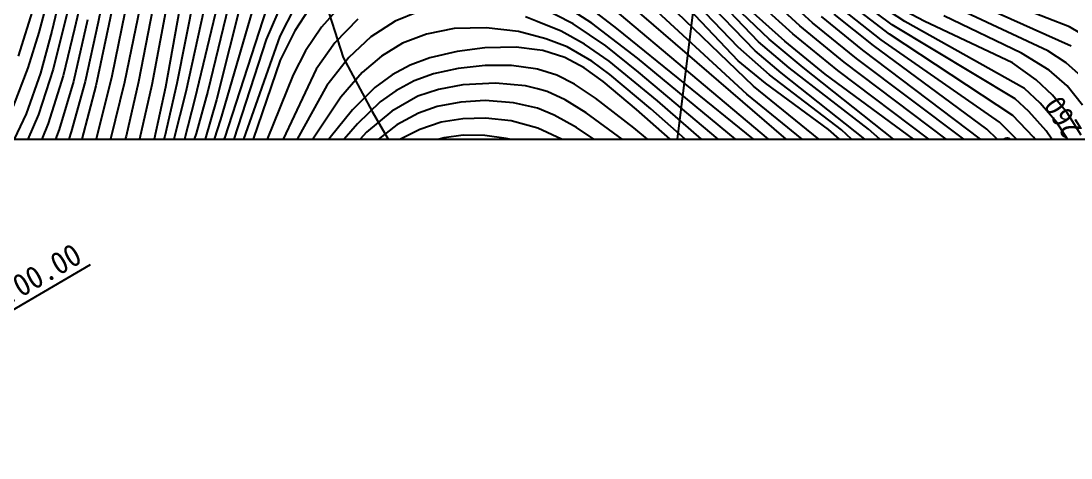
# Model space of a CAD drawing. Header units: millimetres. Extents: x 8678 to 9474, y 1103 to 1809.
# Drawn here: x 8787.4 to 8904.4, y 1363.4 to 1412.1 of the extents above; entities that cross this region are included whole.
import ezdxf
from ezdxf.enums import TextEntityAlignment as Align
from ezdxf.xclip import XClip

# ---------------------------------------------------------------- set-up
doc = ezdxf.new("R2010")
doc.units = ezdxf.units.MM
doc.header["$LTSCALE"] = 10
doc.header["$MEASUREMENT"] = 0
doc.header["$XCLIPFRAME"] = 2
doc.layers.add('TX-PAPR', color=2, linetype='Continuous', plot=False)
for name, color, linetype in [('TZ-BASE', 253, 'Continuous'), ('TZ-LEAL', 1, 'Continuous'), ('TZ-LEAT', 3, 'Continuous')]:
    doc.layers.add(name, color=color, linetype=linetype)
doc.styles.add('HANA', font='GulimChe.ttf')
doc.styles.get("Standard").update_dxf_attribs({"font": 'GulimChe.ttf'})

# ---------------------------------------------------------------- blocks, each defined once
blk = doc.blocks.new('JD-CGHF56FJ')
at = {"layer": 'TZ-BASE'}
for p, q in [((82.98, -179.74), (126.91, 175.61)), ((35.81, -31.99, 262), (28.72, -62.7, 262)), ((32.04, -38.44, 260), (26.2, -62.95, 260)), ((36.18, -38.65, 264), (31.36, -61.96, 264)), ((38.54, -40.16, 266), (32.87, -67.98, 266)), ((39.98, -41.15, 267), (34.28, -68.65, 267)), ((104.98, -64.14, 272), (88.99, -47.46, 272)), ((39.67, -49.19, 268), (35.85, -68.61, 268)), ((104.58, -65.14, 273), (89.96, -49.98, 273)), ((102.69, -64.74, 274), (90.18, -51.68, 274)), ((40.34, -53.06, 269), (37.33, -68.92, 269)), ((41.72, -53.24, 270), (38.85, -69.19, 270)), ((43.18, -53.43, 271), (40.12, -68.78, 271)), ((44.8, -52.99, 272), (41.13, -69.72, 272)), ((46.2, -53.43, 273), (42.15, -70.5, 273)), ((102.7, -66.26, 275), (91.11, -54.02, 275)), ((26.66, -55.82, 259), (24.74, -63.09, 259)), ((104.39, -69.08, 276), (89.9, -55.09, 276)), ((46.84, -56.2, 274), (43.58, -69.62, 274)), ((47.93, -57.16, 275), (44.56, -70.59, 275)), ((103.67, -69.98, 277), (89.79, -57.18, 277)), ((49.34, -57.91, 276), (45, -72.79, 276)), ((112.57, -78.91, 278), (88.01, -57.71, 278)), ((109.56, -62.35, 268), (104.79, -57.94, 268)), ((111, -62.04, 267), (106.78, -58.16, 267)), ((33.25, -58.85, 265), (31.09, -69.05, 265)), ((50.67, -58.71, 277), (45.43, -74.88, 277)), ((51.98, -59.49, 278), (50.1, -63.88, 278)), ((56.44, -58.96, 311.22), (58.67, -65.87, 311.22)), ((86.39, -62.05, 281), (81.16, -58.68, 281)), ((89.17, -62.66, 280), (84.44, -59, 280)), ((106.15, -63.85, 271), (101.49, -59.38, 271)), ((107.89, -64.07, 270), (102.21, -58.95, 270)), ((108.78, -63.24, 269), (104.2, -59.07, 269)), ((139.62, -62.48, 256), (132.15, -59.59, 256)), ((24.19, -60.16, 258), (22.43, -65.74, 258)), ((28.01, -60.45, 261), (26.35, -67.19, 261)), ((53.28, -60.24, 279), (51.61, -63.5, 279)), ((54.89, -60.48, 280), (53.28, -62.92, 280)), ((58.47, -60, 281), (56.27, -62.49, 281)), ((67.02, -60.78, 283), (64.47, -61.82, 283)), ((84.3, -62.14, 282), (80.29, -60.09, 282)), ((111.17, -79.29, 279), (88.75, -60.41, 279)), ((118.65, -63.9, 264), (114.41, -60.58, 264)), ((119.57, -63.28, 263), (115.4, -60.11, 263)), ((119.85, -62.25, 262), (116.52, -59.76, 262)), ((121.26, -61.87, 261), (118.59, -60.14, 261)), ((123.44, -61.84, 260), (120.74, -60.43, 260)), ((139.8, -64.62, 257), (130.28, -60.34, 257)), ((30.19, -61.7, 263), (28.6, -68.56, 263)), ((31.36, -61.96, 264), (29.9, -68.55, 264)), ((60.29, -61.63, 282), (57.75, -64.25, 282)), ((64.47, -61.82, 283), (61.76, -63.59, 283)), ((80.3, -61.88, 283), (78.98, -61.36, 283)), ((82.97, -62.95, 283), (80.3, -61.88, 283)), ((116.6, -65.06, 266), (111.98, -61.33, 266)), ((117.77, -64.53, 265), (113.41, -61.05, 265)), ((134.6, -69.34, 261), (121.26, -61.87, 261)), ((133.26, -66.49, 260), (123.44, -61.84, 260)), ((134.27, -65.39, 259), (125.61, -61.26, 259)), ((137.21, -65.14, 258), (128.15, -60.91, 258)), ((24.74, -63.09, 259), (23.54, -67.04, 259)), ((26.2, -62.95, 260), (24.92, -67.63, 260)), ((28.72, -62.7, 262), (27.46, -67.91, 262)), ((53.28, -62.92, 280), (51.63, -66.19, 280)), ((56.27, -62.49, 281), (54.49, -65.14, 281)), ((71.04, -62.64, 284), (67.96, -63.28, 284)), ((74.6, -62.59, 284), (71.04, -62.64, 284)), ((78.23, -62.99, 284), (74.6, -62.59, 284)), ((80.31, -63.55, 284), (78.23, -62.99, 284)), ((85.56, -64.39, 283), (82.97, -62.95, 283)), ((87.93, -64.58, 282), (84.3, -62.14, 282)), ((91.47, -65.96, 281), (86.39, -62.05, 281)), ((105.97, -76.27, 280), (89.17, -62.66, 280)), ((114.52, -66.41, 268), (109.56, -62.35, 268)), ((115.89, -65.98, 267), (111, -62.04, 267)), ((133.58, -70.5, 262), (119.85, -62.25, 262)), ((141.83, -63.76, 256), (139.62, -62.48, 256)), ((50.1, -63.88, 278), (46.4, -75.21, 278)), ((51.61, -63.5, 279), (46.91, -76.9, 279)), ((57.75, -64.25, 282), (55.65, -67.2, 282)), ((61.76, -63.59, 283), (59.3, -65.88, 283)), ((65.29, -64.3, 284), (62.94, -65.73, 284)), ((67.96, -63.28, 284), (65.29, -64.3, 284)), ((81.26, -63.8, 284), (80.31, -63.55, 284)), ((83.62, -64.69, 284), (81.26, -63.8, 284)), ((108.39, -67.02, 272), (104.98, -64.14, 272)), ((109.94, -67, 271), (106.15, -63.85, 271)), ((112.38, -67.74, 270), (107.89, -64.07, 270)), ((113.81, -67.33, 269), (108.78, -63.24, 269)), ((131.84, -73.09, 264), (118.65, -63.9, 264)), ((133.33, -72.35, 263), (119.57, -63.28, 263)), ((54.49, -65.14, 281), (53.09, -67.81, 281)), ((71.37, -65.2, 285), (68.33, -65.93, 285)), ((74.47, -64.79, 285), (71.37, -65.2, 285)), ((77.95, -64.73, 285), (74.47, -64.79, 285)), ((80.31, -65.02, 285), (77.95, -64.73, 285)), ((80.91, -65.1, 285), (80.31, -65.02, 285)), ((83.36, -65.87, 285), (80.91, -65.1, 285)), ((86.4, -66.28, 284), (83.62, -64.69, 284)), ((88.32, -66.3, 283), (85.56, -64.39, 283)), ((91.59, -67.51, 282), (87.93, -64.58, 282)), ((106.2, -67.82, 274), (102.69, -64.74, 274)), ((107.5, -67.58, 273), (104.58, -65.14, 273)), ((130.2, -75.38, 266), (116.6, -65.06, 266)), ((130.43, -73.87, 265), (117.77, -64.53, 265)), ((137.37, -67.31, 259), (134.27, -65.39, 259)), ((139.24, -66.48, 258), (137.21, -65.14, 258)), ((51.63, -66.19, 280), (47.35, -78.78, 280)), ((59.3, -65.88, 283), (56.86, -69.02, 283)), ((58.67, -65.87, 311.22), (61.91, -71.89, 311.22)), ((62.94, -65.73, 284), (60.77, -67.57, 284)), ((68.33, -65.93, 285), (66.12, -66.73, 285)), ((85.53, -67.04, 285), (83.36, -65.87, 285)), ((88.39, -67.79, 284), (86.4, -66.28, 284)), ((93.7, -70.73, 283), (88.32, -66.3, 283)), ((104.52, -76.74, 281), (91.47, -65.96, 281)), ((105.76, -68.76, 275), (102.7, -66.26, 275)), ((127.48, -76.22, 268), (114.52, -66.41, 268)), ((128.29, -75.32, 267), (115.89, -65.98, 267)), ((135.93, -68.38, 260), (133.26, -66.49, 260)), ((141.29, -68.31, 258), (139.24, -66.48, 258)), ((23.54, -67.04, 259), (21.89, -71.29, 259)), ((24.92, -67.63, 260), (23.33, -72.15, 260)), ((26.35, -67.19, 261), (24.72, -72.24, 261)), ((55.65, -67.2, 282), (45.44, -88.98, 282)), ((53.09, -67.81, 281), (47.28, -82.21, 281)), ((60.77, -67.57, 284), (58.4, -70.29, 284)), ((64.12, -67.8, 285), (62.21, -69.23, 285)), ((66.12, -66.73, 285), (64.12, -67.8, 285)), ((68.73, -67.72, 286), (66.59, -68.48, 286)), ((71.47, -67.11, 286), (68.73, -67.72, 286)), ((74.5, -66.78, 286), (71.47, -67.11, 286)), ((77.45, -66.79, 286), (74.5, -66.78, 286)), ((80.12, -67.14, 286), (77.45, -66.79, 286)), ((80.32, -67.2, 286), (80.12, -67.14, 286)), ((82.5, -67.84, 286), (80.32, -67.2, 286)), ((84.46, -68.84, 286), (82.5, -67.84, 286)), ((87.64, -68.56, 285), (85.53, -67.04, 285)), ((92.98, -71.62, 284), (88.39, -67.79, 284)), ((103.62, -77.65, 282), (91.59, -67.51, 282)), ((114.21, -73.94, 274), (106.2, -67.82, 274)), ((117.68, -75.69, 273), (107.5, -67.58, 273)), ((117.21, -73.87, 272), (108.39, -67.02, 272)), ((123.93, -78.11, 271), (109.94, -67, 271)), ((124.39, -76.59, 270), (112.38, -67.74, 270)), ((126.21, -76.71, 269), (113.81, -67.33, 269)), ((139.35, -69.04, 259), (137.37, -67.31, 259)), ((27.46, -67.91, 262), (25.8, -73.25, 262)), ((28.6, -68.56, 263), (27.02, -73.91, 263)), ((29.9, -68.55, 264), (28.36, -74.18, 264)), ((31.09, -69.05, 265), (29.47, -75.34, 265)), ((32.87, -67.98, 266), (31.15, -75, 266)), ((34.28, -68.65, 267), (32.65, -75.42, 267)), ((35.85, -68.61, 268), (34.47, -74.63, 268)), ((37.33, -68.92, 269), (35.89, -75.35, 269)), ((40.12, -68.78, 271), (38.8, -74.63, 271)), ((56.86, -69.02, 283), (52.73, -76.46, 283)), ((66.59, -68.48, 286), (64.55, -69.58, 286)), ((72.02, -68.93, 287), (69.28, -69.45, 287)), ((75.64, -68.75, 287), (72.02, -68.93, 287)), ((78.98, -69.05, 287), (75.64, -68.75, 287)), ((80.33, -69.39, 287), (78.98, -69.05, 287)), ((86.8, -70.41, 286), (84.46, -68.84, 286)), ((91.37, -71.69, 285), (87.64, -68.56, 285)), ((112.75, -73.89, 275), (105.76, -68.76, 275)), ((137.74, -70.08, 260), (135.93, -68.38, 260)), ((141.08, -71.18, 259), (139.35, -69.04, 259)), ((38.85, -69.19, 270), (37.6, -75.08, 270)), ((41.13, -69.72, 272), (39.72, -75.37, 272)), ((43.58, -69.62, 274), (42.3, -74.36, 274)), ((62.21, -69.23, 285), (59.72, -71.7, 285)), ((64.55, -69.58, 286), (62.78, -70.84, 286)), ((67, -70.21, 287), (64.09, -71.85, 287)), ((69.28, -69.45, 287), (67, -70.21, 287)), ((81.41, -69.67, 287), (80.33, -69.39, 287)), ((83.42, -70.6, 287), (81.41, -69.67, 287)), ((113.34, -77.88, 277), (103.67, -69.98, 277)), ((114.56, -77.31, 276), (104.39, -69.08, 276)), ((136.37, -70.98, 261), (134.6, -69.34, 261)), ((139.37, -72.06, 260), (137.74, -70.08, 260)), ((42.15, -70.5, 273), (40.97, -74.97, 273)), ((44.56, -70.59, 275), (43.28, -75.05, 275)), ((58.4, -70.29, 284), (54.84, -75.71, 284)), ((62.78, -70.84, 286), (60.25, -73.26, 286)), ((69.15, -71.35, 288), (67.05, -72.08, 288)), ((71.78, -70.85, 288), (69.15, -71.35, 288)), ((74.48, -70.69, 288), (71.78, -70.85, 288)), ((77.66, -70.92, 288), (74.48, -70.69, 288)), ((80.34, -71.52, 288), (77.66, -70.92, 288)), ((85.74, -72.05, 287), (83.42, -70.6, 287)), ((91.07, -73.73, 286), (86.8, -70.41, 286)), ((103.13, -78.94, 283), (93.7, -70.73, 283)), ((135.09, -71.9, 262), (133.58, -70.5, 262)), ((138.22, -73.12, 261), (136.37, -70.98, 261)), ((23.33, -72.15, 260), (21.63, -75.78, 260)), ((24.72, -72.24, 261), (22.85, -76.55, 261)), ((59.72, -71.7, 285), (57.22, -74.79, 285)), ((64.09, -71.85, 287), (61.28, -74.22, 287)), ((61.91, -71.89, 311.22), (65.88, -78.9, 311.22)), ((67.05, -72.08, 288), (64.64, -73.4, 288)), ((80.34, -71.53, 288), (80.34, -71.52, 288)), ((82.2, -72.3, 288), (80.34, -71.53, 288)), ((84.67, -73.69, 288), (82.2, -72.3, 288)), ((91.36, -76.15, 287), (85.74, -72.05, 287)), ((99.99, -79.31, 285), (91.37, -71.69, 285)), ((102.22, -79.85, 284), (92.98, -71.62, 284)), ((135.62, -74.75, 263), (133.33, -72.35, 263)), ((137.03, -74.07, 262), (135.09, -71.9, 262)), ((140.93, -74.55, 260), (139.37, -72.06, 260)), ((25.8, -73.25, 262), (24.01, -77.6, 262)), ((45, -72.79, 276), (43.49, -77.41, 276)), ((60.25, -73.26, 286), (57.88, -76.07, 286)), ((64.64, -73.4, 288), (62.17, -75.33, 288)), ((69.59, -73.09, 289), (67.2, -73.89, 289)), ((72.01, -72.7, 289), (69.59, -73.09, 289)), ((74.55, -72.64, 289), (72.01, -72.7, 289)), ((77.39, -72.95, 289), (74.55, -72.64, 289)), ((80.36, -73.77, 289), (77.39, -72.95, 289)), ((91.05, -78, 288), (84.67, -73.69, 288)), ((134.44, -75.72, 264), (131.84, -73.09, 264)), ((139.78, -75.57, 261), (138.22, -73.12, 261)), ((27.02, -73.91, 263), (25.27, -78.49, 263)), ((28.36, -74.18, 264), (26.63, -79.15, 264)), ((34.47, -74.63, 268), (33.01, -79.61, 268)), ((38.8, -74.63, 271), (37.39, -79.31, 271)), ((42.3, -74.36, 274), (40.86, -78.52, 274)), ((45.43, -74.88, 277), (43.97, -79.01, 277)), ((57.22, -74.79, 285), (54.51, -78.81, 285)), ((61.28, -74.22, 287), (58.93, -76.78, 287)), ((67.2, -73.89, 289), (64.97, -75.05, 289)), ((69.91, -74.85, 290), (67.84, -75.44, 290)), ((72.04, -74.55, 290), (69.91, -74.85, 290)), ((74.45, -74.56, 290), (72.04, -74.55, 290)), ((76.85, -74.9, 290), (74.45, -74.56, 290)), ((80.38, -73.77, 289), (80.36, -73.77, 289)), ((83.18, -75.08, 289), (80.38, -73.77, 289)), ((98.98, -80.41, 286), (91.07, -73.73, 286)), ((115.5, -76.38, 275), (112.75, -73.89, 275)), ((117.27, -76.81, 274), (114.21, -73.94, 274)), ((122.25, -78.36, 272), (117.21, -73.87, 272)), ((133.14, -76.54, 265), (130.43, -73.87, 265)), ((137.44, -77.32, 263), (135.62, -74.75, 263)), ((138.58, -76.38, 262), (137.03, -74.07, 262)), ((40.97, -74.97, 273), (39.67, -78.78, 273)), ((79.22, -75.56, 290), (76.85, -74.9, 290))]:
    blk.add_line(p, q, dxfattribs=at)
at = {"layer": 'TZ-BASE', "style": 'HANA'}
for s, rotation, p in [('260', 122.0535, (141.11, -73.9, 260)), ('265', 133.786, (135.74, -77.72, 265))]:
    blk.add_text(s, height=2.4, rotation=rotation, dxfattribs=at).set_placement(p)

msp = doc.modelspace()

# ---------------------------------------------------------------- linework, layer by layer
at = {"layer": 'TX-PAPR'}
msp.add_lwpolyline([(9463.09, 1398.87), (9466.07, 1548.87), (8764.23, 1548.87), (8764.95, 1398.87)], close=True, dxfattribs=at)
at = {"layer": 'TZ-LEAL'}
msp.add_lwpolyline([(8795.07, 1384.9), (8767.68, 1368.87), (8767.68, 1364.87)], dxfattribs=at)

# ---------------------------------------------------------------- block references
at = {"layer": 'TZ-BASE'}
ref = msp.add_blockref('JD-CGHF56FJ', (8764.59, 1473.87), dxfattribs=at)
XClip(ref).set_block_clipping_path([(698.4920732728, -75.0000000069), (701.4767533416, 74.9999999931), (-0.3606341712, 74.9999999931), (0.3606341712, -75.0000000069)])

# ---------------------------------------------------------------- texts
at = {"layer": 'TZ-LEAT'}
msp.add_text('서기(현)305km700.00', height=2.5, rotation=30, dxfattribs=at).set_placement((8781.18, 1377.66), align=Align.CENTER)

doc.saveas('drawing.dxf')
